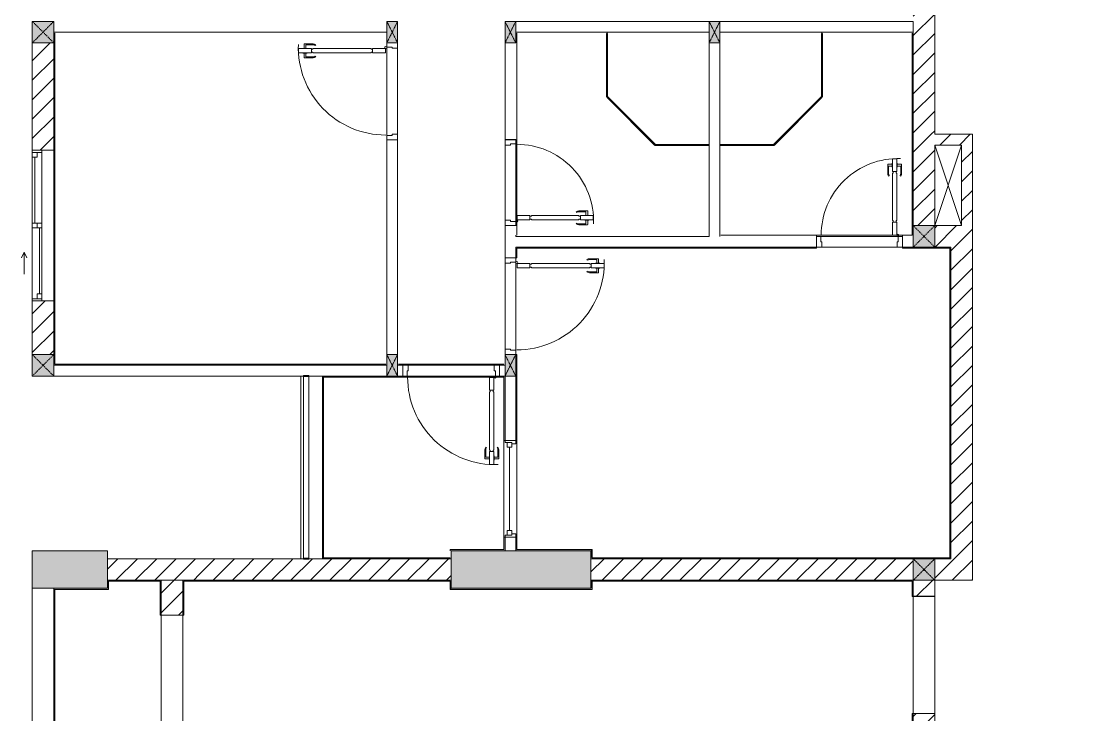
# Model space of a CAD drawing. Header units: millimetres. Extents: x 41758 to 237109, y 3795 to 78637.
# Drawn here: x 143306 to 153268, y 24187 to 30637 of the extents above; entities that cross this region are included whole.
import ezdxf

# ---------------------------------------------------------------- set-up
doc = ezdxf.new("R2010")
doc.units = ezdxf.units.MM
doc.linetypes.add('IMPORT-Dash _2_', pattern=[6, 3, -3])
for name, color, linetype, lineweight in [('0-2', 130, 'Continuous', 9), ('A-DETL-GENF-7', 130, 'Continuous', 9), ('A-DOOR-2', 130, 'Continuous', 9), ('A-FLOR-1', 130, 'Continuous', 9), ('A-FLOR-HRAL-5', 130, 'Continuous', 9), ('A-GLAZ-3', 130, 'Continuous', 9), ('A-GLAZ-CURT-3', 130, 'Continuous', 9), ('A-WALL-1', 130, 'Continuous', 9), ('A-WALL-PATT-3', 130, 'Continuous', 9), ('A_1404_dwg-1', 130, 'Continuous', 9), ('I-WALL', 130, 'Continuous', 9), ('I-WALL-1', 130, 'Continuous', 9), ('S-COLS-1', 130, 'Continuous', 9), ('S-COLS-2', 130, 'Continuous', 9), ('S-COLS-4', 130, 'Continuous', 9), ('S-COLS-7', 130, 'IMPORT-Dash _2_', 9), ('S-COLS-HDLN-1', 130, 'IMPORT-Dash _2_', 9)]:
    doc.layers.add(name, color=color, linetype=linetype, lineweight=lineweight)
pattern_1 = [(45, (0, 0), (-90.50967, 90.50967), [])]

# ---------------------------------------------------------------- blocks, each defined once
blk = doc.blocks.new('A_1404_dwg_NCV_TKTC_KET CAU_rvt-1-TKTC_MB HOÀN THIỆN SÀN TẦNG 3-4-4819833-KeyPlan-CH6')
at = {"layer": 'S-COLS-1'}
for points in [[(33652.6, 25361.9), (34352.6, 25361.9), (34352.6, 25711.9), (33652.6, 25711.9), (33652.6, 25426.9)], [(37552.7, 25361.9), (38852.6, 25361.9), (38852.6, 25711.9), (37552.6, 25711.9), (37552.7, 25426.9)]]:
    blk.add_hatch(color=256, dxfattribs=at).paths.add_polyline_path(points)
at = {"layer": 'A-FLOR-1'}
for p, q in [((33652.6, 30437.4), (33652.6, 27536.9)), ((42052.7, 28736.9), (42052.7, 29486.9)), ((36152.5, 27336.9), (36152.5, 25636.9)), ((42052.6, 24197.4), (42052.6, 25287.4))]:
    blk.add_line(p, q, dxfattribs=at)
at = {"layer": 'S-COLS-2'}
for p, q in [((37552.6, 25636.9), (37552.6, 25436.9)), ((38852.6, 25361.9), (38852.6, 25636.9))]:
    blk.add_line(p, q, dxfattribs=at)
at = {"layer": 'S-COLS-2', "flags": 128}
blk.add_lwpolyline([(34352.6, 25436.9), (34352.6, 25711.9), (33652.6, 25711.9), (33652.6, 25361.9), (33852.6, 25361.9)], dxfattribs=at)
blk = doc.blocks.new('A_1404_dwg_DOOR_CW_01 CANH MO-PANEL KINH - DIW_01-900x2200-CỬA GỖ VÂN LAMINATE-V95-TKTC_MB HOÀN THIỆN SÀN TẦNG 3-4-4819903-KeyPlan-CH6')
at = {"layer": 'A-DETL-GENF-7'}
for p, q in [((38813.8, 28420.8), (38818.3, 28414.2)), ((38839.6, 28428.9), (38919.1, 28428.9)), ((38902.1, 28420.9), (38839.6, 28420.9)), ((38906.1, 28385.9), (38906.1, 28416.9)), ((38923.1, 28385.9), (38923.1, 28424.9)), ((38813.8, 28307.1), (38818.3, 28313.6)), ((38902.1, 28306.9), (38839.6, 28306.9)), ((38839.6, 28298.9), (38919.1, 28298.9)), ((38906.1, 28341.9), (38906.1, 28310.9)), ((38923.1, 28341.9), (38923.1, 28302.9))]:
    blk.add_line(p, q, dxfattribs=at)
at = {"layer": 'A-DETL-GENF-7', "flags": 128}
for points in [[(38284.6, 28343.9), (38284.6, 28383.9), (38164.6, 28383.9), (38164.6, 28343.9)], [(38298.6, 28349.9), (38298.6, 28343.9), (38840.6, 28343.9), (38840.6, 28349.9), (38854.6, 28349.9), (38854.6, 28377.9), (38840.6, 28377.9), (38840.6, 28383.9), (38298.6, 28383.9), (38298.6, 28377.9), (38284.6, 28377.9), (38284.6, 28349.9)], [(38974.6, 28383.9), (38974.6, 28343.9), (38854.6, 28343.9), (38854.6, 28383.9)], [(38894.8, 28385.9), (38894.8, 28383.9), (38934.3, 28383.9), (38934.3, 28385.9)], [(38894.8, 28341.9), (38894.8, 28343.9), (38934.3, 28343.9), (38934.3, 28341.9)]]:
    blk.add_lwpolyline(points, close=True, dxfattribs=at)
at = {"layer": 'A-DETL-GENF-7'}
blk.add_circle((38162.6, 28393.9), 10, dxfattribs=at)
for centre, radius, start, end in [((38162.6, 28393.9), 814, 270, 2), ((38839.6, 28383.9), 45, 90, 125), ((38839.6, 28383.9), 37, 90, 125), ((38902.1, 28416.9), 4, 0, 90), ((38919.1, 28424.9), 4, 0, 90), ((38839.6, 28343.9), 45, 235, 270), ((38839.6, 28343.9), 37, 235, 270), ((38902.1, 28310.9), 4, 270, 0), ((38919.1, 28302.9), 4, 270, 0)]:
    blk.add_arc(centre, radius, start, end, dxfattribs=at)
at = {"layer": 'A-DOOR-2'}
blk.add_line((38152.6, 28393.9), (38152.6, 28368.9), dxfattribs=at)
at = {"layer": 'A-DOOR-2', "flags": 128}
blk.add_lwpolyline([(38052.6, 28436.9), (38052.6, 28386.9), (38102.6, 28386.9), (38102.6, 28396.9), (38152.6, 28396.9), (38152.6, 28436.9)], close=True, dxfattribs=at)
blk.add_lwpolyline([(38152.6, 27536.9), (38152.6, 27576.9), (38102.6, 27576.9), (38102.6, 27586.9), (38052.6, 27586.9), (38052.6, 27536.9)], dxfattribs=at)
blk = doc.blocks.new('A_1404_dwg_DOOR_CW_01 CANH MO-PANEL KINH - DIG_02-800x2200-CỬA NHÔM KÍNH-V60-TKTC_MB HOÀN THIỆN SÀN TẦNG 3-4-4819851-KeyPlan-CH6')
at = {"layer": 'A-DETL-GENF-7'}
for p, q in [((104712.9, 29523.9), (104712.9, 29603.4)), ((104755.9, 29607.4), (104716.9, 29607.4)), ((104720.9, 29586.4), (104720.9, 29523.9)), ((104755.9, 29590.4), (104724.9, 29590.4)), ((104799.9, 29607.4), (104838.9, 29607.4)), ((104799.9, 29590.4), (104830.9, 29590.4)), ((104834.9, 29586.4), (104834.9, 29523.9)), ((104842.9, 29523.9), (104842.9, 29603.4)), ((104721.1, 29498.1), (104727.6, 29502.7)), ((104834.8, 29498.1), (104828.2, 29502.7))]:
    blk.add_line(p, q, dxfattribs=at)
at = {"layer": 'A-DETL-GENF-7', "flags": 128}
for points in [[(104755.9, 29579.2), (104757.9, 29579.2), (104757.9, 29618.7), (104755.9, 29618.7)], [(104797.9, 29658.9), (104757.9, 29658.9), (104757.9, 29538.9), (104797.9, 29538.9)], [(104799.9, 29579.2), (104797.9, 29579.2), (104797.9, 29618.7), (104799.9, 29618.7)], [(104763.9, 29082.9), (104757.9, 29082.9), (104757.9, 29524.9), (104763.9, 29524.9), (104763.9, 29538.9), (104791.9, 29538.9), (104791.9, 29524.9), (104797.9, 29524.9), (104797.9, 29082.9), (104791.9, 29082.9), (104791.9, 29068.9), (104763.9, 29068.9)], [(104757.9, 29068.9), (104797.9, 29068.9), (104797.9, 28948.9), (104757.9, 28948.9)]]:
    blk.add_lwpolyline(points, close=True, dxfattribs=at)
at = {"layer": 'A-DETL-GENF-7'}
blk.add_circle((104807.9, 28946.9), 10, dxfattribs=at)
for centre, radius, start, end in [((104807.9, 28946.9), 714, 88, 180), ((104716.9, 29603.4), 4, 90, 180), ((104724.9, 29586.4), 4, 90, 180), ((104830.9, 29586.4), 4, 0, 90), ((104838.9, 29603.4), 4, 0, 90), ((104757.9, 29523.9), 45, 180, 215), ((104757.9, 29523.9), 37, 180, 215), ((104797.9, 29523.9), 37, 325, 0), ((104797.9, 29523.9), 45, 325, 0)]:
    blk.add_arc(centre, radius, start, end, dxfattribs=at)
at = {"layer": 'A-DOOR-2'}
blk.add_line((104807.9, 28936.9), (104782.9, 28936.9), dxfattribs=at)
at = {"layer": 'A-DOOR-2', "flags": 128}
for points in [[(104050.9, 28836.9), (104050.9, 28936.9), (104090.9, 28936.9), (104090.9, 28886.9), (104100.9, 28886.9), (104100.9, 28836.9)], [(104800.9, 28836.9), (104800.9, 28886.9), (104810.9, 28886.9), (104810.9, 28936.9), (104850.9, 28936.9), (104850.9, 28836.9)]]:
    blk.add_lwpolyline(points, close=True, dxfattribs=at)
blk = doc.blocks.new('A_1404_dwg_DOOR_CW_01 CANH MO-PANEL KINH - DIW_01-900x2200-CỬA GỖ VÂN LAMINATE-553375-TKTC_MB HOÀN THIỆN SÀN TẦNG 3-4-4819841-KeyPlan-CH6')
at = {"layer": 'A-DETL-GENF-7'}
for p, q in [((112539.6, 58872.9), (112619.1, 58872.9)), ((112513.8, 58864.8), (112518.3, 58858.2)), ((112602.1, 58864.9), (112539.6, 58864.9)), ((112606.1, 58829.9), (112606.1, 58860.9)), ((112606.1, 58785.9), (112606.1, 58754.9)), ((112623.1, 58829.9), (112623.1, 58868.9)), ((112623.1, 58785.9), (112623.1, 58746.9)), ((112513.8, 58751), (112518.3, 58757.6)), ((112602.1, 58750.9), (112539.6, 58750.9)), ((112539.6, 58742.9), (112619.1, 58742.9))]:
    blk.add_line(p, q, dxfattribs=at)
at = {"layer": 'A-DETL-GENF-7', "flags": 128}
for points in [[(111984.6, 58827.9), (111984.6, 58787.9), (111864.6, 58787.9), (111864.6, 58827.9)], [(111998.6, 58821.9), (111998.6, 58827.9), (112540.6, 58827.9), (112540.6, 58821.9), (112554.6, 58821.9), (112554.6, 58793.9), (112540.6, 58793.9), (112540.6, 58787.9), (111998.6, 58787.9), (111998.6, 58793.9), (111984.6, 58793.9), (111984.6, 58821.9)], [(112674.6, 58787.9), (112674.6, 58827.9), (112554.6, 58827.9), (112554.6, 58787.9)], [(112594.8, 58829.9), (112594.8, 58827.9), (112634.3, 58827.9), (112634.3, 58829.9)], [(112594.8, 58785.9), (112594.8, 58787.9), (112634.3, 58787.9), (112634.3, 58785.9)]]:
    blk.add_lwpolyline(points, close=True, dxfattribs=at)
at = {"layer": 'A-DETL-GENF-7'}
blk.add_circle((111862.6, 58777.9), 10, dxfattribs=at)
for centre, radius, start, end in [((111862.6, 58777.9), 814, 358, 90), ((112539.6, 58827.9), 45, 90, 125), ((112619.1, 58868.9), 4, 0, 90), ((112539.6, 58827.9), 37, 90, 125), ((112602.1, 58860.9), 4, 0, 90), ((112539.6, 58787.9), 45, 235, 270), ((112539.6, 58787.9), 37, 235, 270), ((112602.1, 58754.9), 4, 270, 0), ((112619.1, 58746.9), 4, 270, 0)]:
    blk.add_arc(centre, radius, start, end, dxfattribs=at)
at = {"layer": 'A-DOOR-2'}
blk.add_line((111852.6, 58777.9), (111852.6, 58802.9), dxfattribs=at)
at = {"layer": 'A-DOOR-2', "flags": 128}
for points in [[(111752.6, 59634.9), (111852.6, 59634.9), (111852.6, 59594.9), (111802.6, 59594.9), (111802.6, 59584.9), (111752.6, 59584.9)], [(111752.6, 58784.9), (111802.6, 58784.9), (111802.6, 58774.9), (111852.6, 58774.9), (111852.6, 58734.9), (111752.6, 58734.9)]]:
    blk.add_lwpolyline(points, close=True, dxfattribs=at)
blk = doc.blocks.new('A_1404_dwg_M_Fixed - 900 x 1400-901191-TKTC_MB HOÀN THIỆN SÀN TẦNG 3-4-4819853-KeyPlan-CH6')
at = {"layer": 'A-GLAZ-3'}
blk.add_line((107013.5, 28877.9), (107787.5, 28877.9), dxfattribs=at)
at = {"layer": 'A-GLAZ-3', "flags": 128}
for points in [[(106982.5, 28899.9), (106982.5, 28936.9), (106950.5, 28936.9)], [(106950.5, 28836.9), (106969.5, 28836.9), (106969.5, 28899.9), (107013.5, 28899.9), (107013.5, 28855.9), (106969.5, 28855.9)], [(107831.5, 28855.9), (107787.5, 28855.9), (107787.5, 28899.9), (107831.5, 28899.9), (107831.5, 28836.9), (107849.4, 28836.9)], [(107818.5, 28899.9), (107818.5, 28936.9), (107850.5, 28936.9)]]:
    blk.add_lwpolyline(points, dxfattribs=at)
blk = doc.blocks.new('A_1404_dwg_Railing - 50 x 10mm-901205-TKTC_MB HOÀN THIỆN SÀN TẦNG 3-4-4819863-KeyPlan-CH6')
at = {"layer": 'A-FLOR-HRAL-5', "flags": 128}
blk.add_lwpolyline([(107982.6, 24611.9), (107982.6, 24561.9), (107972.6, 24561.9), (107972.6, 24611.9)], close=True, dxfattribs=at)
blk = doc.blocks.new('A_1404_dwg_Railing - Railing-884005-TKTC_MB HOÀN THIỆN SÀN TẦNG 3-4-4819904-KeyPlan-CH6')
at = {"layer": 'A-FLOR-HRAL-5'}
for p, q in [((36177.6, 27332.4), (36177.6, 25643.6)), ((36227.6, 25643.6), (36227.6, 27332.4))]:
    blk.add_line(p, q, dxfattribs=at)
at = {"rotation": 270.0000000000007}
for p in [(11615.7, 135314.9), (11615.7, 133616.1)]:
    blk.add_blockref('A_1404_dwg_Railing - 50 x 10mm-901205-TKTC_MB HOÀN THIỆN SÀN TẦNG 3-4-4819863-KeyPlan-CH6', p, dxfattribs=at)
blk = doc.blocks.new('A_1404_dwg_System Panel - Glazed-901218-TKTC_MB HOÀN THIỆN SÀN TẦNG 3-4-4819900-KeyPlan-CH6')
at = {"layer": 'A-GLAZ-CURT-3'}
blk.add_hatch(color=256, dxfattribs=at).paths.add_polyline_path([(41007.6, 64948.9), (41002.6, 65539.6), (40997.6, 65536.1), (40997.6, 64948.9)])
blk.add_line((41007.6, 64948.9), (41007.6, 65539.6), dxfattribs=at)
at = {"layer": 'A-GLAZ-CURT-3', "flags": 128}
blk.add_lwpolyline([(40997.6, 65537.5), (40997.6, 64948.9), (41007.6, 64948.9)], dxfattribs=at)
blk = doc.blocks.new('A_1404_dwg_System Panel - Glazed-901219-TKTC_MB HOÀN THIỆN SÀN TẦNG 3-4-V100-KeyPlan-CH6')
at = {"layer": 'A-GLAZ-CURT-3'}
blk.add_hatch(color=256, dxfattribs=at).paths.add_polyline_path([(39446.8, 29483), (39450.3, 29493.6), (39002.6, 29934.3), (38999, 29930.7), (39409, 29520.8)])
blk.add_line((38999, 29930.7), (39446.8, 29483), dxfattribs=at)
at = {"layer": 'A-GLAZ-CURT-3', "flags": 128}
blk.add_lwpolyline([(39452.4, 29491.5), (39006.1, 29937.8), (38999, 29930.7)], dxfattribs=at)
blk = doc.blocks.new('A_1404_dwg_System Panel - Glazed-901217-TKTC_MB HOÀN THIỆN SÀN TẦNG 3-4-V101-KeyPlan-CH6')
at = {"layer": 'A-GLAZ-CURT-3'}
blk.add_hatch(color=256, dxfattribs=at).paths.add_polyline_path([(39453.8, 29481.5), (39952.6, 29481.5), (39952.6, 29491.5), (39450.3, 29486.5), (39450.3, 29481.5)])
at = {"layer": 'A-GLAZ-CURT-3', "flags": 128}
blk.add_lwpolyline([(39450.3, 29481.5), (39952.6, 29481.5), (39952.6, 29491.5), (39450.3, 29491.5)], close=True, dxfattribs=at)
blk = doc.blocks.new('A_1404_dwg_G1_SOF - BO TRU - 100x200-746114-TKTC_MB HOÀN THIỆN SÀN TẦNG 3-4-4819846-KeyPlan-CH6')
at = {"layer": 'S-COLS-1'}
blk.add_hatch(color=256, dxfattribs=at).paths.add_polyline_path([(103252.6, 27736.9), (103250.9, 27836.9), (103052.6, 27836.9), (103052.6, 27736.9), (103250.9, 27736.9)])
at = {"layer": 'S-COLS-1', "flags": 128}
blk.add_lwpolyline([(103252.6, 27736.9), (103052.6, 27736.9), (103052.6, 27836.9), (103252.6, 27836.9)], close=True, dxfattribs=at)
at = {"layer": 'S-COLS-HDLN-1'}
for p, q in [((103252.6, 27836.9), (103052.6, 27736.9)), ((103252.6, 27736.9), (103052.6, 27836.9))]:
    blk.add_line(p, q, dxfattribs=at)
blk = doc.blocks.new('A_1404_dwg_DOOR_CW_01 CANH MO-PANEL KINH - DIG_01-900x2200-CỬA NHÔM KÍNH-901226-TKTC_MB HOÀN THIỆN SÀN TẦNG 3-4-4819905-KeyPlan-CH6')
at = {"layer": 'A-DETL-GENF-7'}
for p, q in [((37864.6, 26649.9), (37864.6, 26570.4)), ((37872.6, 26587.4), (37872.6, 26649.9)), ((37872.7, 26675.7), (37879.3, 26671.2)), ((37986.4, 26675.7), (37979.9, 26671.2)), ((37986.6, 26587.4), (37986.6, 26649.9)), ((37994.6, 26649.9), (37994.6, 26570.4)), ((37907.6, 26566.4), (37868.6, 26566.4)), ((37907.6, 26583.4), (37876.6, 26583.4)), ((37951.6, 26583.4), (37982.6, 26583.4)), ((37951.6, 26566.4), (37990.6, 26566.4))]:
    blk.add_line(p, q, dxfattribs=at)
at = {"layer": 'A-DETL-GENF-7', "flags": 128}
for points in [[(37909.6, 27204.9), (37949.6, 27204.9), (37949.6, 27324.9), (37909.6, 27324.9)], [(37915.6, 27190.9), (37909.6, 27190.9), (37909.6, 26648.9), (37915.6, 26648.9), (37915.6, 26634.9), (37943.6, 26634.9), (37943.6, 26648.9), (37949.6, 26648.9), (37949.6, 27190.9), (37943.6, 27190.9), (37943.6, 27204.9), (37915.6, 27204.9)], [(37949.6, 26514.9), (37909.6, 26514.9), (37909.6, 26634.9), (37949.6, 26634.9)], [(37907.6, 26594.7), (37909.6, 26594.7), (37909.6, 26555.2), (37907.6, 26555.2)], [(37951.6, 26594.7), (37949.6, 26594.7), (37949.6, 26555.2), (37951.6, 26555.2)]]:
    blk.add_lwpolyline(points, close=True, dxfattribs=at)
at = {"layer": 'A-DETL-GENF-7'}
blk.add_circle((37959.6, 27326.9), 10, dxfattribs=at)
for centre, radius, start, end in [((37959.6, 27326.9), 814, 180, 272), ((37909.6, 26649.9), 45, 145, 180), ((37909.6, 26649.9), 37, 145, 180), ((37949.6, 26649.9), 37, 0, 35), ((37949.6, 26649.9), 45, 0, 35), ((37868.6, 26570.4), 4, 180, 270), ((37876.6, 26587.4), 4, 180, 270), ((37982.6, 26587.4), 4, 270, 0), ((37990.6, 26570.4), 4, 270, 0)]:
    blk.add_arc(centre, radius, start, end, dxfattribs=at)
at = {"layer": 'A-DOOR-2'}
blk.add_line((37959.6, 27336.9), (37934.6, 27336.9), dxfattribs=at)
at = {"layer": 'A-DOOR-2', "flags": 128}
for points in [[(37152.6, 27436.9), (37102.6, 27436.9), (37102.6, 27336.9), (37142.6, 27336.9), (37142.6, 27386.9), (37152.6, 27386.9)], [(38002.6, 27436.9), (37952.6, 27436.9), (37952.6, 27386.9), (37962.6, 27386.9), (37962.6, 27336.9), (38002.6, 27336.9)]]:
    blk.add_lwpolyline(points, close=True, dxfattribs=at)
blk = doc.blocks.new('A_1404_dwg_System Panel - Glazed-901212-TKTC_MB HOÀN THIỆN SÀN TẦNG 3-4-V102-KeyPlan-CH6')
at = {"layer": 'A-GLAZ-CURT-3'}
blk.add_hatch(color=256, dxfattribs=at).paths.add_polyline_path([(40551.3, 29481.5), (40554.8, 29486.5), (40551.3, 29491.5), (40052.6, 29491.5), (40052.6, 29481.5)])
at = {"layer": 'A-GLAZ-CURT-3', "flags": 128}
blk.add_lwpolyline([(40552.8, 29491.5), (40052.6, 29491.5), (40052.6, 29481.5), (40554.8, 29481.5)], dxfattribs=at)
blk = doc.blocks.new('A_1404_dwg_System Panel - Glazed-901210-TKTC_MB HOÀN THIỆN SÀN TẦNG 3-4-4819895-KeyPlan-CH6')
at = {"layer": 'A-GLAZ-CURT-3'}
blk.add_hatch(color=256, dxfattribs=at).paths.add_polyline_path([(38999, 64948.9), (39007.6, 64948.9), (39002.6, 65539.6), (38997.6, 65539.6), (38997.6, 64948.9)])
blk.add_line((39007.6, 64948.9), (39007.6, 65537.5), dxfattribs=at)
at = {"layer": 'A-GLAZ-CURT-3', "flags": 128}
blk.add_lwpolyline([(38997.6, 65539.6), (38997.6, 64948.9), (39007.6, 64948.9)], dxfattribs=at)
blk = doc.blocks.new('A_1404_dwg_System Panel - Glazed-901211-TKTC_MB HOÀN THIỆN SÀN TẦNG 3-4-V103-KeyPlan-CH6')
at = {"layer": 'A-GLAZ-CURT-3'}
blk.add_hatch(color=256, dxfattribs=at).paths.add_polyline_path([(40558.4, 29483), (41002.6, 29934.3), (40997.6, 29936.3), (40554.8, 29486.5)])
at = {"layer": 'A-GLAZ-CURT-3', "flags": 128}
blk.add_lwpolyline([(40999, 29937.8), (40551.3, 29490.1), (40558.4, 29483), (41006.1, 29930.7)], close=True, dxfattribs=at)
blk = doc.blocks.new('A_1404_dwg_NCV_TKTC_TANG 3 - 4_rvt-1-TKTC_MB HOÀN THIỆN SÀN TẦNG 3-4-4819943-KeyPlan-CH6')
at = {"layer": 'A-WALL-PATT-3'}
h = blk.add_hatch(color=256, dxfattribs=at)
h.paths.add_polyline_path([(33862.6, 27446.9), (33862.6, 28038.1), (33852.6, 28037.4), (33852.6, 27446.9)])
h.paths.add_polyline_path([(33862.6, 29438.1), (33862.6, 30536.9), (33852.6, 30536.9), (33852.6, 29438.1)])
h = blk.add_hatch(color=256, dxfattribs=at)
h.paths.add_polyline_path([(41752.6, 28526.9), (42202.6, 28526.9), (42202.6, 28536.9), (41752.6, 28536.9)])
h.paths.add_polyline_path([(38852.7, 28526.9), (40952.6, 28526.9), (40952.6, 28536.9), (38152.6, 28536.9), (38152.6, 28526.9), (38852.6, 28526.9)])
h = blk.add_hatch(color=256, dxfattribs=at)
h.paths.add_polyline_path([(38162.6, 25721.9), (38162.6, 25836.9), (38152.6, 25836.9), (38152.6, 25721.9)])
h.paths.add_polyline_path([(38162.6, 26736.9), (38162.6, 27536.9), (38152.6, 27536.9), (38152.6, 26736.9)])
h.paths.add_polyline_path([(38162.6, 28436.9), (38162.6, 28526.9), (38152.6, 28526.9), (38152.6, 28436.9)])
for points in [[(42192.6, 25636.9), (42202.6, 25636.9), (42202.6, 28526.9), (42192.6, 28526.9), (42192.6, 25646.9)], [(36477.5, 27436.9), (36952.6, 27436.9), (36952.6, 27446.9), (33852.6, 27446.9), (33852.6, 27436.9), (36227.6, 27436.9)], [(37552.6, 27436.9), (38042.6, 27436.9), (38042.6, 27446.9), (37062.6, 27446.9), (37062.6, 27436.9), (37551.9, 27436.9)], [(37062.6, 27326.9), (38052.6, 27326.9), (38052.6, 27336.9), (36352.6, 27336.9), (36352.6, 27326.9), (37052.6, 27326.9)], [(37542.6, 25711.9), (38042.6, 25711.9), (38042.6, 25721.9), (37542.6, 25721.9)], [(38152.6, 25711.9), (38852.6, 25711.9), (38852.6, 25721.9), (38152.6, 25721.9)], [(38862.6, 25646.9), (38862.6, 25721.9), (38852.6, 25721.9), (38852.7, 25646.9)], [(37552.6, 25636.9), (37552.6, 25646.9), (36352.6, 25646.9), (36352.6, 25636.9), (36477.5, 25636.9)], [(38852.6, 25636.9), (42192.6, 25636.9), (42192.6, 25646.9), (38852.6, 25646.9)], [(34362.6, 25426.9), (34842.6, 25426.9), (34842.6, 25436.9), (34352.6, 25436.9), (34353.5, 25426.9)], [(34352.6, 25361.9), (34362.6, 25363), (34362.6, 25426.9), (34352.6, 25426.9)], [(36227.6, 25426.9), (37552.7, 25426.9), (37552.6, 25436.9), (35052.6, 25436.9), (35052.6, 25426.9), (36177.6, 25426.9)], [(37552.7, 25351.9), (37552.6, 25426.9), (37542.7, 25426.9), (37542.7, 25351.9), (37552.6, 25351.9)], [(38862.7, 25361.9), (38862.7, 25436.9), (38852.7, 25436.9), (38852.7, 25361.9)], [(38862.7, 25426.9), (41842.6, 25426.9), (41842.6, 25436.9), (38862.7, 25436.9)], [(33852.6, 25351.9), (34362.6, 25351.9), (34362.6, 25361.9), (33852.6, 25361.9)], [(38862.7, 25351.9), (38862.7, 25361.9), (37552.7, 25361.9), (37552.7, 25351.9), (38852.7, 25351.9)]]:
    blk.add_hatch(color=256, dxfattribs=at).paths.add_polyline_path(points)
h = blk.add_hatch(color=256, dxfattribs=at)
h.paths.add_polyline_path([(38042.6, 25711.9), (38052.6, 25711.9), (38052.6, 25836.9), (38042.6, 25836.9), (38042.6, 25721.9)])
h.paths.add_polyline_path([(38042.6, 26736.9), (38052.6, 26736.9), (38052.6, 27326.9), (38042.6, 27326.9)])
h = blk.add_hatch(color=256, dxfattribs=at)
h.paths.add_polyline_path([(34852.6, 22446.9), (34852.6, 22613.5), (34842.6, 22612.4), (34842.6, 22446.9)])
h.paths.add_polyline_path([(34852.6, 25113.5), (34852.6, 25436.9), (34842.6, 25435.4), (34842.6, 25113.5)])
h = blk.add_hatch(color=256, dxfattribs=at)
h.paths.add_polyline_path([(35052.6, 22446.9), (35062.6, 22446.9), (35062.6, 22613.5), (35052.6, 22612.4)])
h.paths.add_polyline_path([(35052.6, 25113.5), (35062.6, 25113.5), (35062.6, 25426.9), (35052.6, 25426.9), (35052.6, 25214.6)])
h = blk.add_hatch(color=256, dxfattribs=at)
h.paths.add_polyline_path([(41842.6, 22436.9), (41852.6, 22436.9), (41852.6, 24196.5), (41842.6, 24196.5)])
h.paths.add_polyline_path([(41842.6, 25286.5), (41852.6, 25287.4), (41852.6, 25436.9), (41842.6, 25436.9), (41842.6, 25287.4)])
at = {"layer": 'A-FLOR-1'}
for p, q in [((39002.6, 30525), (39002.6, 30536.9)), ((41002.6, 30536.9), (41002.6, 30525)), ((41852.6, 30526.9), (41852.6, 30536.9)), ((36952.6, 29576.5), (36952.6, 30396.5)), ((37052.6, 30386.5), (37052.6, 29586.5)), ((38152.6, 28776.5), (38152.6, 29496.5)), ((41712.6, 28636.9), (40992.6, 28636.9)), ((38152.6, 28396.9), (38152.6, 27576.9)), ((38052.6, 27586.9), (38052.6, 28386.9)), ((37552.6, 25646.9), (37552.6, 25711.9)), ((41852.4, 25286.5), (41852.4, 24196.5))]:
    blk.add_line(p, q, dxfattribs=at)
at = {"layer": 'A-FLOR-1', "flags": 128}
for points in [[(38052.6, 28786.5), (38052.6, 29486.5)], [(41702.6, 28536.9), (41002.6, 28536.9)], [(41852.6, 25286.5), (41852.6, 24196.5), (42052.4, 24196.5), (42052.4, 25286.5)]]:
    blk.add_lwpolyline(points, close=True, dxfattribs=at)
blk.add_lwpolyline([(35052.6, 25113.5), (34852.6, 25113.5), (34852.6, 22613.5), (35052.6, 22613.5), (35052.6, 25113.5), (35052.6, 22613.5)], dxfattribs=at)
at = {"layer": 'A-WALL-1'}
for p, q in [((33852.6, 30636.9), (33852.6, 30536.9)), ((39952.6, 30636.9), (38152.6, 30636.9)), ((33852.6, 30536.9), (36952.6, 30536.9)), ((38152.6, 30536.9), (39952.6, 30536.9)), ((36952.6, 30436.5), (37052.6, 30436.5)), ((36952.6, 29576.5), (36952.6, 30396.5)), ((37052.6, 30386.5), (37052.6, 29586.5)), ((38052.6, 30436.9), (38052.6, 29536.5)), ((39952.6, 30436.9), (39952.6, 29491.5)), ((40052.6, 29491.5), (40052.6, 30436.9)), ((37052.6, 29536.5), (36952.6, 29536.5)), ((36952.6, 29536.5), (36952.6, 27537.4)), ((37052.6, 27537.4), (37052.6, 29536.5)), ((38052.6, 29536.5), (38152.6, 29536.5)), ((38052.6, 28786.5), (38052.6, 29486.5)), ((39952.6, 29491.5), (39952.6, 29481.5)), ((40052.6, 29481.5), (40052.6, 29491.5)), ((40052.6, 28636.9), (40052.6, 29481.5)), ((38152.6, 28736.5), (38052.6, 28736.5)), ((38052.6, 28736.5), (38052.6, 28436.9)), ((40952.6, 28536.9), (40952.6, 28636.9)), ((41752.6, 28636.9), (41752.6, 28536.9)), ((41852.6, 28536.9), (41852.6, 28636.9)), ((38152.6, 28436.9), (38152.6, 28526.9)), ((40052.6, 28536.9), (40952.6, 28536.9)), ((41702.6, 28536.9), (41002.6, 28536.9)), ((41752.6, 28536.9), (41852.6, 28536.9)), ((38052.6, 28436.9), (38152.6, 28436.9)), ((38152.6, 28396.9), (38152.6, 27576.9)), ((38052.6, 27586.9), (38052.6, 28386.9)), ((36952.6, 27537.4), (37052.6, 27537.4)), ((33852.6, 27436.9), (33852.6, 27336.9)), ((36952.6, 27436.9), (33852.6, 27436.9)), ((33852.6, 27336.9), (36177.6, 27336.9)), ((36227.6, 27336.9), (36952.6, 27336.9)), ((36352.6, 27326.9), (36352.6, 25646.9)), ((38052.6, 27326.9), (38052.6, 26736.9)), ((38152.6, 26736.9), (38152.6, 27336.9)), ((38052.6, 26736.9), (38152.6, 26736.9)), ((38152.6, 25836.9), (38052.6, 25836.9)), ((38052.6, 25836.9), (38052.6, 25711.9)), ((38152.6, 25721.9), (38152.6, 25836.9)), ((36352.6, 25636.9), (36227.6, 25636.9))]:
    blk.add_line(p, q, dxfattribs=at)
at = {"layer": 'A-WALL-1', "flags": 128}
for points in [[(40052.6, 30536.9), (41852.6, 30536.9), (41852.6, 30636.9), (40052.6, 30636.9)], [(39952.6, 29481.5), (39952.6, 28636.9), (38152.6, 28636.9), (38152.6, 28646.9)], [(38152.6, 28526.9), (38152.6, 28536.9), (40052.6, 28536.9)], [(37052.6, 27336.9), (37102.6, 27336.9), (37102.6, 27436.9), (37052.6, 27436.9)], [(38052.6, 27436.9), (38002.6, 27436.9), (38002.6, 27336.9), (38052.6, 27336.9), (38052.6, 27326.9)], [(36177.6, 25636.9), (36152.6, 25636.9), (36152.6, 27336.9)], [(38052.6, 25711.9), (38152.6, 25711.9), (38152.6, 25721.9)]]:
    blk.add_lwpolyline(points, dxfattribs=at)
at = {"layer": 'I-WALL'}
for p, q in [((38162.6, 29536.5), (38162.6, 28736.5)), ((33852.6, 28038.1), (33852.6, 29438.1)), ((33862.6, 29438.1), (33862.6, 28038.1)), ((40952.6, 28646.9), (41752.6, 28646.9)), ((38152.6, 28526.9), (38152.6, 28436.9)), ((40952.6, 28536.9), (40052.6, 28536.9)), ((41852.6, 28536.9), (41752.6, 28536.9)), ((36362.6, 27326.9), (36362.6, 25646.9)), ((38052.6, 26736.9), (38052.6, 27326.9)), ((38152.6, 27336.9), (38152.6, 26736.9)), ((38042.6, 25836.9), (38042.6, 26736.9)), ((38162.6, 26736.9), (38162.6, 25836.9)), ((38052.6, 25711.9), (38052.6, 25836.9)), ((38152.6, 25836.9), (38152.6, 25721.9)), ((33852.6, 22446.9), (33852.6, 25351.9)), ((33862.6, 25351.9), (33862.6, 22446.9))]:
    blk.add_line(p, q, dxfattribs=at)
at = {"layer": 'I-WALL-1'}
for p, q in [((33852.6, 30536.9), (33852.6, 30437.4)), ((33862.6, 30536.9), (33852.6, 30536.9)), ((38162.6, 30536.9), (38152.6, 30536.9)), ((40052.6, 28646.9), (40052.6, 28636.9)), ((42052.6, 28536.9), (41852.6, 28536.9)), ((33852.6, 27436.9), (36952.6, 27436.9)), ((38042.6, 27446.9), (37062.6, 27446.9)), ((37062.6, 27436.9), (38042.6, 27436.9)), ((41852.6, 25636.9), (42052.6, 25636.9))]:
    blk.add_line(p, q, dxfattribs=at)
at = {"layer": 'I-WALL-1', "flags": 128}
for points in [[(33852.6, 30437.4), (33852.6, 29438.1), (33862.6, 29438.1), (33862.6, 30526.9)], [(38152.6, 29536.5), (38162.6, 29536.5), (38162.6, 30526.9)], [(41842.6, 30526.9), (41842.6, 28646.9), (41752.6, 28646.9), (41752.6, 28636.9)], [(41852.6, 28636.9), (41852.6, 28646.9), (41852.6, 30526.9)], [(38162.6, 28646.9), (38162.6, 28736.5), (38152.6, 28736.5)], [(40952.6, 28636.9), (40952.6, 28646.9), (40062.6, 28646.9)], [(38152.6, 28436.9), (38162.6, 28436.9), (38162.6, 28526.9), (40952.6, 28526.9), (40952.6, 28536.9)], [(40052.6, 28536.9), (38152.6, 28536.9), (38152.6, 28526.9)], [(41752.6, 28536.9), (41752.6, 28526.9), (42192.6, 28526.9), (42192.6, 25646.9), (38862.6, 25646.9), (38862.6, 25721.9), (38852.6, 25721.9), (38162.6, 25721.9), (38162.6, 25836.9), (38152.6, 25836.9)], [(42052.6, 25636.9), (42192.6, 25636.9), (42202.6, 25636.9), (42202.6, 28526.9), (42202.6, 28536.9), (42052.6, 28536.9)], [(36942.6, 27446.9), (33862.6, 27446.9), (33862.6, 28038.1), (33852.6, 28038.1), (33852.6, 27536.9)], [(33852.6, 27536.9), (33852.6, 27446.9), (33852.6, 27436.9)], [(38152.6, 26736.9), (38162.6, 26736.9), (38162.6, 27536.9), (38152.6, 27536.9)], [(36952.6, 27336.9), (36352.6, 27336.9), (36352.6, 27326.9), (38042.6, 27326.9), (38042.6, 26736.9), (38052.6, 26736.9)], [(38052.6, 27326.9), (38052.6, 27336.9), (37052.6, 27336.9)], [(38052.6, 25836.9), (38042.6, 25836.9), (38042.6, 25721.9), (37542.6, 25721.9), (37542.6, 25711.9)], [(37552.6, 25711.9), (38042.6, 25711.9), (38052.6, 25711.9)], [(38152.6, 25721.9), (38152.6, 25711.9), (38852.6, 25711.9), (38852.6, 25646.9), (38852.6, 25636.9), (41852.6, 25636.9)], [(37542.6, 25646.9), (36352.6, 25646.9), (36352.6, 25636.9), (37552.6, 25636.9), (37552.6, 25646.9)], [(41842.6, 22436.9), (41852.6, 22436.9), (41852.6, 24196.5), (41842.6, 24196.5), (41842.6, 22446.9)]]:
    blk.add_lwpolyline(points, dxfattribs=at)
for points in [[(34352.6, 25361.9), (33852.6, 25361.9), (33852.6, 25351.9), (34362.6, 25351.9), (34362.6, 25361.9), (34362.6, 25426.9), (34842.6, 25426.9), (34842.6, 25113.5), (34852.6, 25113.5), (34852.6, 25436.9), (34842.6, 25436.9), (34352.6, 25436.9), (34352.6, 25426.9)], [(38862.7, 25436.9), (38852.7, 25436.9), (38852.7, 25361.9), (37552.7, 25361.9), (37552.7, 25426.9), (37552.7, 25436.9), (35052.6, 25436.9), (35052.6, 25426.9), (35052.6, 25113.5), (35062.6, 25113.5), (35062.6, 25426.9), (37542.7, 25426.9), (37542.7, 25351.9), (37552.7, 25351.9), (38862.7, 25351.9), (38862.7, 25361.9), (38862.7, 25426.9), (41842.6, 25426.9), (41842.6, 25286.5), (41852.6, 25286.5), (41852.6, 25436.9), (41842.6, 25436.9)]]:
    blk.add_lwpolyline(points, close=True, dxfattribs=at)
for name, p, rotation in [('A_1404_dwg_G1_SOF - BO TRU - 100x200-746114-TKTC_MB HOÀN THIỆN SÀN TẦNG 3-4-4819846-KeyPlan-CH6', (9215.6, 133689.5), 270), ('A_1404_dwg_G1_SOF - BO TRU - 100x200-746114-TKTC_MB HOÀN THIỆN SÀN TẦNG 3-4-4819846-KeyPlan-CH6', (10315.6, 133689.5), 270), ('A_1404_dwg_G1_SOF - BO TRU - 100x200-746114-TKTC_MB HOÀN THIỆN SÀN TẦNG 3-4-4819846-KeyPlan-CH6', (12215.6, 133689.5), 270), ('A_1404_dwg_System Panel - Glazed-901218-TKTC_MB HOÀN THIỆN SÀN TẦNG 3-4-4819900-KeyPlan-CH6', (80005.1, 95473.9), 180), ('A_1404_dwg_System Panel - Glazed-901210-TKTC_MB HOÀN THIỆN SÀN TẦNG 3-4-4819895-KeyPlan-CH6', (80005.1, 95473.9), 180), ('A_1404_dwg_DOOR_CW_01 CANH MO-PANEL KINH - DIW_01-900x2200-CỬA GỖ VÂN LAMINATE-553375-TKTC_MB HOÀN THIỆN SÀN TẦNG 3-4-4819841-KeyPlan-CH6', (148805.1, 89171.4), 180), ('A_1404_dwg_DOOR_CW_01 CANH MO-PANEL KINH - DIG_02-800x2200-CỬA NHÔM KÍNH-V60-TKTC_MB HOÀN THIỆN SÀN TẦNG 3-4-4819851-KeyPlan-CH6', (9215.6, 133587.5), 270), ('A_1404_dwg_G1_SOF - BO TRU - 100x200-746114-TKTC_MB HOÀN THIỆN SÀN TẦNG 3-4-4819846-KeyPlan-CH6', (9215.6, 130589.5), 270), ('A_1404_dwg_G1_SOF - BO TRU - 100x200-746114-TKTC_MB HOÀN THIỆN SÀN TẦNG 3-4-4819846-KeyPlan-CH6', (10315.6, 130589.5), 270), ('A_1404_dwg_M_Fixed - 900 x 1400-901191-TKTC_MB HOÀN THIỆN SÀN TẦNG 3-4-4819853-KeyPlan-CH6', (9215.6, 133687.5), 270)]:
    blk.add_blockref(name, p, dxfattribs=dict(rotation=rotation))
for name, p in [('A_1404_dwg_System Panel - Glazed-901219-TKTC_MB HOÀN THIỆN SÀN TẦNG 3-4-V100-KeyPlan-CH6', (0, 0)), ('A_1404_dwg_System Panel - Glazed-901211-TKTC_MB HOÀN THIỆN SÀN TẦNG 3-4-V103-KeyPlan-CH6', (0, 0)), ('A_1404_dwg_System Panel - Glazed-901217-TKTC_MB HOÀN THIỆN SÀN TẦNG 3-4-V101-KeyPlan-CH6', (0, 0)), ('A_1404_dwg_System Panel - Glazed-901212-TKTC_MB HOÀN THIỆN SÀN TẦNG 3-4-V102-KeyPlan-CH6', (0, 0)), ('A_1404_dwg_DOOR_CW_01 CANH MO-PANEL KINH - DIG_02-800x2200-CỬA NHÔM KÍNH-V60-TKTC_MB HOÀN THIỆN SÀN TẦNG 3-4-4819851-KeyPlan-CH6', (-63098.4, -300)), ('A_1404_dwg_DOOR_CW_01 CANH MO-PANEL KINH - DIW_01-900x2200-CỬA GỖ VÂN LAMINATE-V95-TKTC_MB HOÀN THIỆN SÀN TẦNG 3-4-4819903-KeyPlan-CH6', (0, 0)), ('A_1404_dwg_DOOR_CW_01 CANH MO-PANEL KINH - DIG_01-900x2200-CỬA NHÔM KÍNH-901226-TKTC_MB HOÀN THIỆN SÀN TẦNG 3-4-4819905-KeyPlan-CH6', (0, 0)), ('A_1404_dwg_Railing - Railing-884005-TKTC_MB HOÀN THIỆN SÀN TẦNG 3-4-4819904-KeyPlan-CH6', (0, 0))]:
    blk.add_blockref(name, p)
blk = doc.blocks.new('A_1404_dwg_1_FAMILY RVT - W01-WxH 1400x1400xmm-V1-TKTC_MB HOÀN THIỆN SÀN TẦNG 3-4-4819950-KeyPlan-CH6')
at = {"layer": 'A-GLAZ-3'}
for p, q in [((33652.6, 29437.4), (33652.6, 29373.9)), ((33652.6, 29418.3), (33741.5, 29418.3)), ((33674.9, 29373.9), (33674.9, 28759.6)), ((33652.6, 28759.6), (33652.6, 28715.1)), ((33697.1, 28715.1), (33697.1, 28759.6)), ((33719.3, 28715.1), (33719.3, 28100.9)), ((33576.4, 28489), (33576.4, 28285.8)), ((33652.6, 28056.4), (33741.5, 28056.4))]:
    blk.add_line(p, q, dxfattribs=at)
at = {"layer": 'A-GLAZ-3', "flags": 128}
for points in [[(33852.6, 28037.4), (33652.6, 28037.4), (33652.6, 29437.4), (33852.6, 29437.4)], [(33741.5, 28759.6), (33652.6, 28759.6), (33652.6, 29373.9), (33697.1, 29373.9), (33697.1, 29418.3)], [(33741.5, 29437.4), (33741.5, 29418.3), (33741.5, 28759.6), (33741.5, 28715.1), (33741.5, 28100.9), (33741.5, 28037.4)], [(33741.5, 28715.1), (33652.6, 28715.1), (33652.6, 28056.4), (33652.6, 28037.4)], [(33551, 28438.2), (33576.4, 28489), (33601.8, 28438.2)], [(33697.1, 28056.4), (33697.1, 28100.9), (33741.5, 28100.9)]]:
    blk.add_lwpolyline(points, dxfattribs=at)
blk = doc.blocks.new('A_1404_dwg_G1_SOF - BO TRU - 200x200-V11-TKTC_MB HOÀN THIỆN SÀN TẦNG 3-4-4819990-KeyPlan-CH6')
at = {"layer": 'S-COLS-7'}
blk.add_hatch(color=256, dxfattribs=at).paths.add_polyline_path([(42052.6, 25436.9), (42052.6, 25636.9), (41852.6, 25636.9), (41852.6, 25437)])
at = {"layer": 'S-COLS-4', "flags": 128}
blk.add_lwpolyline([(41852.6, 25636.9), (41852.6, 25436.9), (42052.6, 25436.9), (42052.6, 25636.9)], dxfattribs=at)
at = {"layer": 'S-COLS-HDLN-1'}
for p, q in [((42052.6, 25636.9), (41852.6, 25436.9)), ((41852.6, 25636.9), (42052.6, 25436.9))]:
    blk.add_line(p, q, dxfattribs=at)
blk = doc.blocks.new('A_1404_dwg_G1_SOF - BO TRU - 200x200-V12-TKTC_MB HOÀN THIỆN SÀN TẦNG 3-4-4819991-KeyPlan-CH6')
at = {"layer": 'S-COLS-7'}
blk.add_hatch(color=256, dxfattribs=at).paths.add_polyline_path([(42052.6, 20336.9), (42052.6, 20536.9), (41852.6, 20536.8), (41852.6, 20336.9)])
at = {"layer": 'S-COLS-4', "flags": 128}
blk.add_lwpolyline([(42052.6, 20336.9), (42052.6, 20536.9), (41852.6, 20536.9), (41852.6, 20336.9)], dxfattribs=at)
at = {"layer": 'S-COLS-HDLN-1'}
for p, q in [((42052.6, 20536.9), (41852.6, 20336.9)), ((41852.6, 20536.9), (42052.6, 20336.9))]:
    blk.add_line(p, q, dxfattribs=at)
blk = doc.blocks.new('A_1404_dwg_G1_SOF - BO TRU - 200x200-V8-TKTC_MB HOÀN THIỆN SÀN TẦNG 3-4-4819987-KeyPlan-CH6')
at = {"layer": 'S-COLS-7'}
blk.add_hatch(color=256, dxfattribs=at).paths.add_polyline_path([(46552.7, 71511.9), (46752.6, 71511.9), (46752.6, 71711.9), (46552.6, 71711.9), (46552.6, 71511.9)])
at = {"layer": 'S-COLS-4', "flags": 128}
blk.add_lwpolyline([(46752.6, 71711.9), (46552.6, 71711.9), (46552.6, 71511.9), (46752.6, 71511.9)], dxfattribs=at)
at = {"layer": 'S-COLS-HDLN-1'}
for p, q in [((46752.6, 71711.9), (46552.6, 71511.9)), ((46552.6, 71711.9), (46752.6, 71511.9))]:
    blk.add_line(p, q, dxfattribs=at)
blk = doc.blocks.new('A_1404_dwg-4819832-KeyPlan-CH6')
at = {"layer": 'A-WALL-PATT-3'}
h = blk.add_hatch(dxfattribs=at)
h.set_pattern_fill('FP_41', color=256, style=0, pattern_type=2)
h.set_pattern_definition(pattern_1)
h.paths.add_polyline_path([(42052.6, 29586.9), (42052.6, 32395.3), (41852.6, 32395.3), (41852.6, 29586.9)])
h.paths.add_polyline_path([(41852.9, 33486.1), (42052.6, 33486.1), (42052.6, 33636.9), (41852.6, 33636.9), (41852.6, 33608.8)])
h = blk.add_hatch(dxfattribs=at)
h.set_pattern_fill('FP_41', color=256, style=0, pattern_type=2)
h.set_pattern_definition(pattern_1)
h.paths.add_polyline_path([(33852.6, 27536.9), (33852.6, 28037.4), (33652.6, 28037.4), (33652.6, 27536.9)])
h.paths.add_polyline_path([(33852.6, 29437.4), (33852.6, 30437.4), (33652.6, 30437.4), (33652.6, 29437.4)])
h = blk.add_hatch(dxfattribs=at)
h.set_pattern_fill('FP_41', color=256, style=0, pattern_type=2)
h.set_pattern_definition(pattern_1)
h.paths.add_polyline_path([(41852.6, 28736.9), (42052.6, 28736.9), (42052.6, 29586.9), (41852.6, 29586.9), (41852.6, 28836.9)])
h = blk.add_hatch(dxfattribs=at)
h.set_pattern_fill('FP_41', color=256, style=0, pattern_type=2)
h.set_pattern_definition(pattern_1)
h.paths.add_polyline_path([(42052.6, 29486.9), (42402.6, 29486.9), (42402.6, 29586.9), (42052.6, 29586.9)])
h = blk.add_hatch(dxfattribs=at)
h.set_pattern_fill('FP_41', color=256, style=0, pattern_type=2)
h.set_pattern_definition(pattern_1)
h.paths.add_polyline_path([(42302.6, 28736.9), (42402.6, 28736.9), (42402.6, 29486.9), (42302.6, 29486.9), (42302.6, 28836.9)])
h = blk.add_hatch(dxfattribs=at)
h.set_pattern_fill('FP_41', color=256, style=0, pattern_type=2)
h.set_pattern_definition(pattern_1)
h.paths.add_polyline_path([(42202.6, 28536.9), (42402.6, 28536.9), (42402.6, 28736.9), (42052.6, 28736.8), (42052.6, 28536.9)])
h = blk.add_hatch(dxfattribs=at)
h.set_pattern_fill('FP_41', color=256, style=0, pattern_type=2)
h.set_pattern_definition(pattern_1)
h.paths.add_polyline_path([(42202.6, 25636.9), (42402.6, 25636.9), (42402.6, 28536.9), (42202.6, 28536.9), (42202.6, 25636.9)])
h = blk.add_hatch(dxfattribs=at)
h.set_pattern_fill('FP_41', color=256, style=0, pattern_type=2)
h.set_pattern_definition(pattern_1)
h.paths.add_polyline_path([(36177.6, 25633.6), (36177.6, 25636.9), (34352.6, 25633.6), (34353.5, 25436.9), (34852.6, 25436.9), (35052.6, 25466.6)])
h.paths.add_polyline_path([(35052.6, 25436.9), (37552.6, 25436.9), (37552.6, 25636.9), (36177.6, 25633.6), (34852.6, 25436.9)])
h = blk.add_hatch(dxfattribs=at)
h.set_pattern_fill('FP_41', color=256, style=0, pattern_type=2)
h.set_pattern_definition(pattern_1)
h.paths.add_polyline_path([(42052.6, 25436.9), (41852.6, 25437), (41852.6, 25636.9), (38852.6, 25636.9), (38852.7, 25436.9), (41852.6, 25436.9)])
h.paths.add_polyline_path([(42402.6, 25436.9), (42402.6, 25636.9), (42052.6, 25636.9), (42052.6, 25436.9), (42202.6, 25436.9)])
h = blk.add_hatch(dxfattribs=at)
h.set_pattern_fill('FP_41', color=256, style=0, pattern_type=2)
h.set_pattern_definition(pattern_1)
h.paths.add_polyline_path([(35052.6, 22436.9), (35052.6, 22612.4), (34852.6, 22612.4), (34854.3, 22436.9)])
h.paths.add_polyline_path([(35052.6, 25113.5), (35052.6, 25436.9), (34852.6, 25436.9), (34854.3, 25113.5)])
h = blk.add_hatch(dxfattribs=at)
h.set_pattern_fill('FP_41', color=256, style=0, pattern_type=2)
h.set_pattern_definition(pattern_1)
h.paths.add_polyline_path([(41852.6, 21486.9), (42052.6, 21486.9), (42052.4, 24196.5), (41852.6, 24196.5), (41852.6, 22436.9)])
h.paths.add_polyline_path([(41852.6, 25287.4), (42052.6, 25287.4), (42052.6, 25436.9), (41852.6, 25436.9)])
at = {"layer": '0-2', "flags": 128}
blk.add_lwpolyline([(42052.6, 28738.6), (42302.4, 29486.9), (42302.4, 28736.9), (42052.6, 29485.2)], dxfattribs=at)
at = {"layer": 'A-FLOR-1'}
for p, q in [((42052.6, 33636.9), (42052.6, 29586.9)), ((42402.6, 29586.9), (42402.6, 25636.9)), ((42052.6, 25436.9), (42052.6, 21486.9))]:
    blk.add_line(p, q, dxfattribs=at)
at = {"layer": 'A-WALL-1'}
for p, q in [((33652.6, 30437.4), (33652.6, 29437.4)), ((33652.6, 28037.4), (33652.6, 27536.9)), ((34352.6, 25636.9), (34352.6, 25436.9)), ((36152.6, 25636.9), (34352.6, 25636.9)), ((37552.6, 25536.9), (37552.6, 25636.9)), ((38852.6, 25636.9), (38852.6, 25436.9)), ((37552.6, 25436.9), (37552.6, 25536.9)), ((34852.6, 25436.9), (35052.6, 25436.9)), ((35052.6, 25436.9), (34852.6, 25436.9)), ((33652.6, 22437.4), (33652.6, 25361.9))]:
    blk.add_line(p, q, dxfattribs=at)
at = {"layer": 'A-WALL-1', "flags": 128}
for points in [[(42402.6, 25636.9), (42402.6, 29586.9), (42052.6, 29586.9), (42052.6, 32395.3), (41852.6, 32395.3)], [(42052.6, 28736.9), (42052.6, 29486.9), (42302.6, 29486.9), (42302.6, 28736.9), (42052.6, 28736.9)], [(42052.6, 25436.9), (42402.6, 25436.9), (42402.6, 25636.9)], [(41852.6, 25287.4), (42052.6, 25287.4), (42052.6, 25436.9)], [(42852.6, 17436.9), (42402.6, 17436.9), (42402.6, 18636.9), (43512.6, 18636.9), (43512.6, 18736.9), (42402.6, 18736.9), (42402.6, 20336.9), (43512.6, 20336.9), (43512.6, 20536.9), (42402.6, 20536.9), (42402.6, 21486.9), (42052.6, 21486.9), (42052.6, 24197.4)]]:
    blk.add_lwpolyline(points, dxfattribs=at)
for name, p in [('A_1404_dwg_NCV_TKTC_KET CAU_rvt-1-TKTC_MB HOÀN THIỆN SÀN TẦNG 3-4-4819833-KeyPlan-CH6', (0, 0)), ('A_1404_dwg_NCV_TKTC_TANG 3 - 4_rvt-1-TKTC_MB HOÀN THIỆN SÀN TẦNG 3-4-4819943-KeyPlan-CH6', (0, 0)), ('A_1404_dwg_G1_SOF - BO TRU - 200x200-V8-TKTC_MB HOÀN THIỆN SÀN TẦNG 3-4-4819987-KeyPlan-CH6', (-12900, -41074.6)), ('A_1404_dwg_1_FAMILY RVT - W01-WxH 1400x1400xmm-V1-TKTC_MB HOÀN THIỆN SÀN TẦNG 3-4-4819950-KeyPlan-CH6', (0, 0)), ('A_1404_dwg_G1_SOF - BO TRU - 200x200-V12-TKTC_MB HOÀN THIỆN SÀN TẦNG 3-4-4819991-KeyPlan-CH6', (0, 8200)), ('A_1404_dwg_G1_SOF - BO TRU - 200x200-V8-TKTC_MB HOÀN THIỆN SÀN TẦNG 3-4-4819987-KeyPlan-CH6', (-12900, -44175)), ('A_1404_dwg_G1_SOF - BO TRU - 200x200-V11-TKTC_MB HOÀN THIỆN SÀN TẦNG 3-4-4819990-KeyPlan-CH6', (0, 0))]:
    blk.add_blockref(name, p)

msp = doc.modelspace()

# ---------------------------------------------------------------- block references
at = {"layer": 'A_1404_dwg-1'}
msp.add_blockref('A_1404_dwg-4819832-KeyPlan-CH6', (109755.1, 0), dxfattribs=at)

doc.saveas('drawing.dxf')
